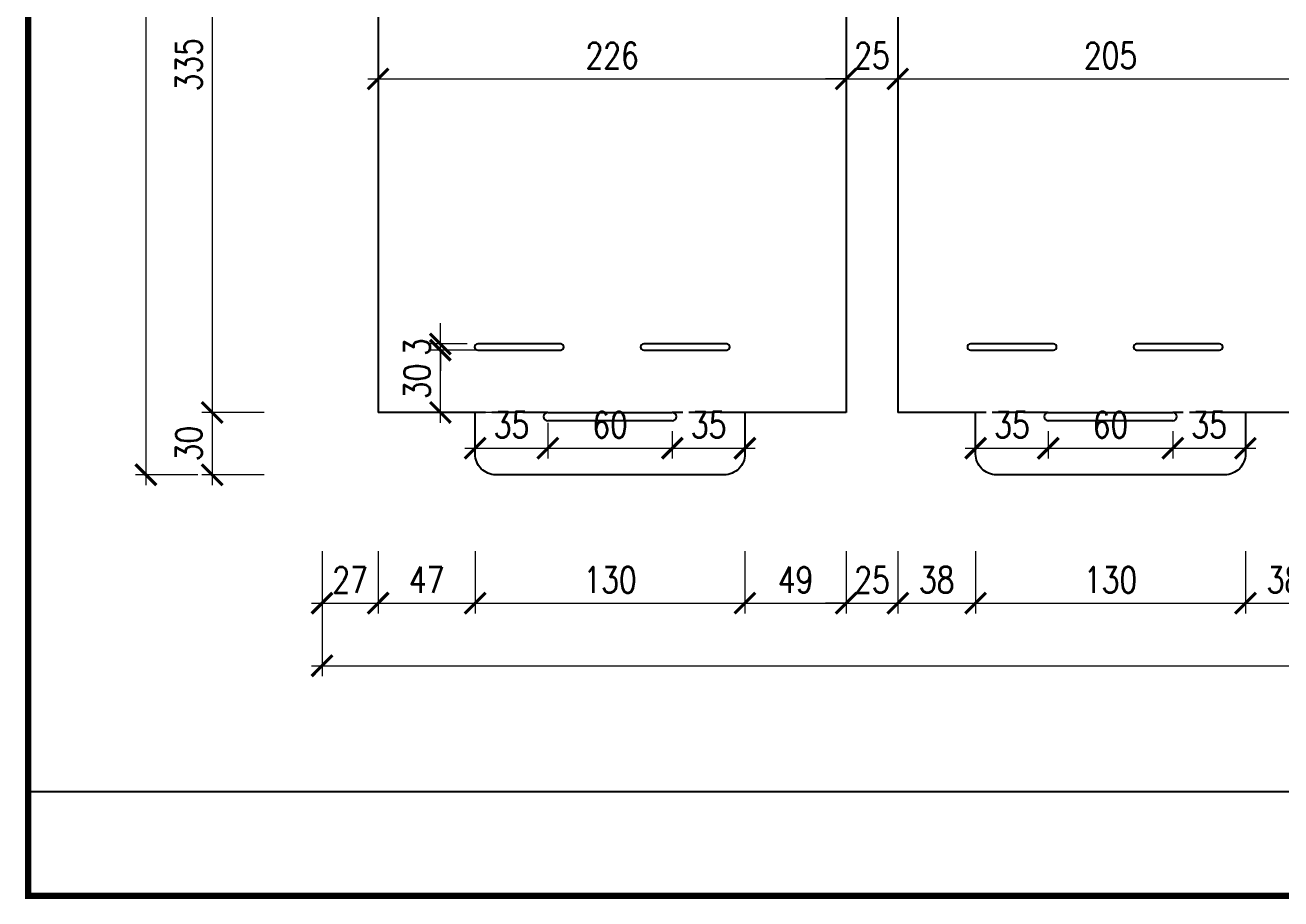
# Model space of a CAD drawing. Extents: x 5344 to 7391, y -1922 to -476.
# Drawn here: x 5344 to 5950, y -1922 to -1502 of the extents above; entities that cross this region are included whole.
import ezdxf

# ---------------------------------------------------------------- set-up
doc = ezdxf.new("R2010")
doc.units = 0
doc.header["$MEASUREMENT"] = 0
doc.linetypes.add('ACAD_ISO02W100', pattern=[15, 12, -3])
doc.layers.add('A-ANNO-DIMS', color=6, linetype='Continuous', lineweight=18)
doc.layers.add('cut line', color=5, linetype='Continuous')
doc.layers.add('fold line', color=8, linetype='ACAD_ISO02W100')
doc.styles.add('Romans', font='romans.shx', dxfattribs={"width": 0.8, "bigfont": 'gbcbig.shx'})
doc.dimstyles.new('AED-P1', dxfattribs={"dimscale": 0, "dimtxt": 2.5, "dimasz": 2, "dimexe": 1, "dimexo": 1, "dimgap": 1, "dimtad": 1, "dimdec": 0, "dimzin": 0, "dimdsep": 46, "dimtxsty": 'Romans', "dimblk": 'ARCHTICK', "dimcen": 1, "dimdle": 1, "dimclrd": 256, "dimclre": 256, "dimclrt": 3, "dimazin": 0, "dimtfac": 1, "dimtdec": 0, "dimtix": 1, "dimtmove": 2, "dimatfit": 3, "dimfxl": 0, "dimtolj": 1, "dimtzin": 0, "dimlwd": -1, "dimlwe": -1, "dimarcsym": 0})

# ---------------------------------------------------------------- blocks, each defined once
blk = doc.blocks.new('_ArchTick')
at = {"color": 0, "linetype": 'ByBlock', "const_width": 0.15}
blk.add_lwpolyline([(-0.5, -0.5), (0.5, 0.5)], dxfattribs=at)
blk = doc.blocks.new('*D5')
at = {"layer": 'A-ANNO-DIMS', "transparency": 16777216}
for p, q in [((5514.52, -1552.43), (5514.52, -1522.43)), ((5740.09, -1552.43), (5740.09, -1522.43)), ((5509.52, -1527.43), (5745.09, -1527.43))]:
    blk.add_line(p, q, dxfattribs=at)
at = {"layer": 'Defpoints', "color": 0, "transparency": 16777216}
for p in [(5740.09, -1527.43), (5514.52, -1688.07), (5740.09, -1688.07)]:
    blk.add_point(p, dxfattribs=at)
at = {"layer": 'A-ANNO-DIMS', "transparency": 16777216, "xscale": 10, "yscale": 10, "zscale": 10, "rotation": 180}
blk.add_blockref('_ArchTick', (5514.52, -1527.43), dxfattribs=at)
at = {"layer": 'A-ANNO-DIMS', "transparency": 16777216, "xscale": 10, "yscale": 10, "zscale": 10}
blk.add_blockref('_ArchTick', (5740.09, -1527.43), dxfattribs=at)
at = {"layer": 'A-ANNO-DIMS', "color": 3, "transparency": 16777216, "insert": (5627.31, -1516.18), "char_height": 12.5, "attachment_point": 5, "style": 'Romans'}
blk.add_mtext('\\A1;226', dxfattribs=at)
blk = doc.blocks.new('*D6')
at = {"layer": 'A-ANNO-DIMS', "transparency": 16777216}
for p, q in [((5764.95, -1552.43), (5764.95, -1522.43)), ((5970.01, -1552.43), (5970.01, -1522.43)), ((5759.95, -1527.43), (5975.01, -1527.43))]:
    blk.add_line(p, q, dxfattribs=at)
at = {"layer": 'Defpoints', "color": 0, "transparency": 16777216}
for p in [(5970.01, -1527.43), (5764.95, -1688.07), (5970.01, -1688.07)]:
    blk.add_point(p, dxfattribs=at)
at = {"layer": 'A-ANNO-DIMS', "transparency": 16777216, "xscale": 10, "yscale": 10, "zscale": 10, "rotation": 180}
blk.add_blockref('_ArchTick', (5764.95, -1527.43), dxfattribs=at)
at = {"layer": 'A-ANNO-DIMS', "transparency": 16777216, "xscale": 10, "yscale": 10, "zscale": 10}
blk.add_blockref('_ArchTick', (5970.01, -1527.43), dxfattribs=at)
at = {"layer": 'A-ANNO-DIMS', "color": 3, "transparency": 16777216, "insert": (5867.48, -1516.18), "char_height": 12.5, "attachment_point": 5, "style": 'Romans'}
blk.add_mtext('\\A1;205', dxfattribs=at)
blk = doc.blocks.new('*D72')
at = {"layer": 'A-ANNO-DIMS', "transparency": 16777216}
for p, q in [((5740.09, -1552.43), (5740.09, -1522.43)), ((5764.95, -1547.43), (5764.95, -1522.43)), ((5740.09, -1527.43), (5730.09, -1527.43)), ((5740.09, -1527.43), (5764.95, -1527.43)), ((5764.95, -1527.43), (5774.95, -1527.43))]:
    blk.add_line(p, q, dxfattribs=at)
at = {"layer": 'Defpoints', "color": 0, "transparency": 16777216}
for p in [(5764.95, -1527.43), (5764.95, -1552.43), (5740.09, -1688.07)]:
    blk.add_point(p, dxfattribs=at)
at = {"layer": 'A-ANNO-DIMS', "transparency": 16777216, "xscale": 10, "yscale": 10, "zscale": 10}
blk.add_blockref('_ArchTick', (5740.09, -1527.43), dxfattribs=at)
at = {"layer": 'A-ANNO-DIMS', "transparency": 16777216, "xscale": 10, "yscale": 10, "zscale": 10, "rotation": 180}
blk.add_blockref('_ArchTick', (5764.95, -1527.43), dxfattribs=at)
at = {"layer": 'A-ANNO-DIMS', "color": 3, "transparency": 16777216, "insert": (5752.52, -1516.18), "char_height": 12.5, "attachment_point": 5, "style": 'Romans'}
blk.add_mtext('\\A1;25', dxfattribs=at)
blk = doc.blocks.new('*D89')
at = {"layer": 'A-ANNO-DIMS', "transparency": 16777216}
for p, q in [((5434.58, -1348.07), (5434.58, -1693.07)), ((5459.58, -1353.07), (5429.58, -1353.07)), ((5459.58, -1688.07), (5429.58, -1688.07))]:
    blk.add_line(p, q, dxfattribs=at)
at = {"layer": 'Defpoints', "color": 0, "transparency": 16777216}
for p in [(5514.52, -1353.07), (5434.58, -1688.07), (5514.52, -1688.07)]:
    blk.add_point(p, dxfattribs=at)
at = {"layer": 'A-ANNO-DIMS', "transparency": 16777216, "xscale": 10, "yscale": 10, "zscale": 10}
for p, rotation in [((5434.58, -1353.07), 90), ((5434.58, -1688.07), 270)]:
    blk.add_blockref('_ArchTick', p, dxfattribs=dict(at, rotation=rotation))
at = {"layer": 'A-ANNO-DIMS', "color": 3, "transparency": 16777216, "insert": (5423.33, -1520.57), "char_height": 12.5, "attachment_point": 5, "rotation": 90, "style": 'Romans'}
blk.add_mtext('\\A1;335', dxfattribs=at)
blk = doc.blocks.new('*D90')
at = {"layer": 'A-ANNO-DIMS', "transparency": 16777216}
for p, q in [((5459.58, -1688.07), (5429.58, -1688.07)), ((5434.58, -1683.07), (5434.58, -1723.07)), ((5459.58, -1718.07), (5429.58, -1718.07))]:
    blk.add_line(p, q, dxfattribs=at)
at = {"layer": 'Defpoints', "color": 0, "transparency": 16777216}
for p in [(5514.52, -1688.07), (5434.58, -1718.07), (5571.31, -1718.07)]:
    blk.add_point(p, dxfattribs=at)
at = {"layer": 'A-ANNO-DIMS', "transparency": 16777216, "xscale": 10, "yscale": 10, "zscale": 10}
for p, rotation in [((5434.58, -1688.07), 90), ((5434.58, -1718.07), 270)]:
    blk.add_blockref('_ArchTick', p, dxfattribs=dict(at, rotation=rotation))
at = {"layer": 'A-ANNO-DIMS', "color": 3, "transparency": 16777216, "insert": (5423.33, -1703.07), "char_height": 12.5, "attachment_point": 5, "rotation": 90, "style": 'Romans'}
blk.add_mtext('\\A1;30', dxfattribs=at)
blk = doc.blocks.new('*D91')
at = {"layer": 'A-ANNO-DIMS', "transparency": 16777216}
for p, q in [((5402.68, -923.07), (5402.68, -1723.07)), ((5427.68, -928.07), (5397.68, -928.07)), ((5427.68, -1718.07), (5397.68, -1718.07))]:
    blk.add_line(p, q, dxfattribs=at)
at = {"layer": 'Defpoints', "color": 0, "transparency": 16777216}
for p in [(5524.52, -928.07), (5402.68, -1718.07), (5571.31, -1718.07)]:
    blk.add_point(p, dxfattribs=at)
at = {"layer": 'A-ANNO-DIMS', "transparency": 16777216, "xscale": 10, "yscale": 10, "zscale": 10}
for p, rotation in [((5402.68, -928.07), 90), ((5402.68, -1718.07), 270)]:
    blk.add_blockref('_ArchTick', p, dxfattribs=dict(at, rotation=rotation))
at = {"layer": 'A-ANNO-DIMS', "color": 3, "transparency": 16777216, "insert": (5391.43, -1323.07), "char_height": 12.5, "attachment_point": 5, "rotation": 90, "style": 'Romans'}
blk.add_mtext('\\A1;790', dxfattribs=at)
blk = doc.blocks.new('*D98')
at = {"layer": 'A-ANNO-DIMS', "transparency": 16777216}
for p, q in [((5487.52, -1754.89), (5487.52, -1784.89)), ((5514.52, -1754.89), (5514.52, -1784.89)), ((5482.52, -1779.89), (5519.52, -1779.89))]:
    blk.add_line(p, q, dxfattribs=at)
at = {"layer": 'Defpoints', "color": 0, "transparency": 16777216}
for p in [(5487.52, -1230.57), (5514.52, -1323.07), (5514.52, -1779.89)]:
    blk.add_point(p, dxfattribs=at)
at = {"layer": 'A-ANNO-DIMS', "transparency": 16777216, "xscale": 10, "yscale": 10, "zscale": 10, "rotation": 180}
blk.add_blockref('_ArchTick', (5487.52, -1779.89), dxfattribs=at)
at = {"layer": 'A-ANNO-DIMS', "transparency": 16777216, "xscale": 10, "yscale": 10, "zscale": 10}
blk.add_blockref('_ArchTick', (5514.52, -1779.89), dxfattribs=at)
at = {"layer": 'A-ANNO-DIMS', "color": 3, "transparency": 16777216, "insert": (5501.02, -1768.64), "char_height": 12.5, "attachment_point": 5, "style": 'Romans'}
blk.add_mtext('\\A1;27', dxfattribs=at)
blk = doc.blocks.new('*D99')
at = {"layer": 'A-ANNO-DIMS', "transparency": 16777216}
for p, q in [((5514.52, -1754.89), (5514.52, -1784.89)), ((5561.31, -1754.89), (5561.31, -1784.89)), ((5509.52, -1779.89), (5566.31, -1779.89))]:
    blk.add_line(p, q, dxfattribs=at)
at = {"layer": 'Defpoints', "color": 0, "transparency": 16777216}
for p in [(5514.52, -1688.07), (5561.31, -1698.07), (5561.31, -1779.89)]:
    blk.add_point(p, dxfattribs=at)
at = {"layer": 'A-ANNO-DIMS', "transparency": 16777216, "xscale": 10, "yscale": 10, "zscale": 10, "rotation": 180}
blk.add_blockref('_ArchTick', (5514.52, -1779.89), dxfattribs=at)
at = {"layer": 'A-ANNO-DIMS', "transparency": 16777216, "xscale": 10, "yscale": 10, "zscale": 10}
blk.add_blockref('_ArchTick', (5561.31, -1779.89), dxfattribs=at)
at = {"layer": 'A-ANNO-DIMS', "color": 3, "transparency": 16777216, "insert": (5537.91, -1768.64), "char_height": 12.5, "attachment_point": 5, "style": 'Romans'}
blk.add_mtext('\\A1;47', dxfattribs=at)
blk = doc.blocks.new('*D100')
at = {"layer": 'A-ANNO-DIMS', "transparency": 16777216}
for p, q in [((5561.31, -1754.89), (5561.31, -1784.89)), ((5691.31, -1754.89), (5691.31, -1784.89)), ((5556.31, -1779.89), (5696.31, -1779.89))]:
    blk.add_line(p, q, dxfattribs=at)
at = {"layer": 'Defpoints', "color": 0, "transparency": 16777216}
for p in [(5561.31, -1698.07), (5691.31, -1698.07), (5691.31, -1779.89)]:
    blk.add_point(p, dxfattribs=at)
at = {"layer": 'A-ANNO-DIMS', "transparency": 16777216, "xscale": 10, "yscale": 10, "zscale": 10, "rotation": 180}
blk.add_blockref('_ArchTick', (5561.31, -1779.89), dxfattribs=at)
at = {"layer": 'A-ANNO-DIMS', "transparency": 16777216, "xscale": 10, "yscale": 10, "zscale": 10}
blk.add_blockref('_ArchTick', (5691.31, -1779.89), dxfattribs=at)
at = {"layer": 'A-ANNO-DIMS', "color": 3, "transparency": 16777216, "insert": (5626.31, -1768.64), "char_height": 12.5, "attachment_point": 5, "style": 'Romans'}
blk.add_mtext('\\A1;130', dxfattribs=at)
blk = doc.blocks.new('*D101')
at = {"layer": 'A-ANNO-DIMS', "transparency": 16777216}
for p, q in [((5691.31, -1754.89), (5691.31, -1784.89)), ((5740.09, -1754.89), (5740.09, -1784.89)), ((5686.31, -1779.89), (5745.09, -1779.89))]:
    blk.add_line(p, q, dxfattribs=at)
at = {"layer": 'Defpoints', "color": 0, "transparency": 16777216}
for p in [(5740.09, -1688.07), (5691.31, -1698.07), (5740.09, -1779.89)]:
    blk.add_point(p, dxfattribs=at)
at = {"layer": 'A-ANNO-DIMS', "transparency": 16777216, "xscale": 10, "yscale": 10, "zscale": 10, "rotation": 180}
blk.add_blockref('_ArchTick', (5691.31, -1779.89), dxfattribs=at)
at = {"layer": 'A-ANNO-DIMS', "transparency": 16777216, "xscale": 10, "yscale": 10, "zscale": 10}
blk.add_blockref('_ArchTick', (5740.09, -1779.89), dxfattribs=at)
at = {"layer": 'A-ANNO-DIMS', "color": 3, "transparency": 16777216, "insert": (5715.7, -1768.64), "char_height": 12.5, "attachment_point": 5, "style": 'Romans'}
blk.add_mtext('\\A1;49', dxfattribs=at)
blk = doc.blocks.new('*D102')
at = {"layer": 'A-ANNO-DIMS', "transparency": 16777216}
for p, q in [((5740.09, -1754.89), (5740.09, -1784.89)), ((5764.95, -1754.89), (5764.95, -1784.89)), ((5740.09, -1779.89), (5730.09, -1779.89)), ((5740.09, -1779.89), (5764.95, -1779.89)), ((5764.95, -1779.89), (5774.95, -1779.89))]:
    blk.add_line(p, q, dxfattribs=at)
at = {"layer": 'Defpoints', "color": 0, "transparency": 16777216}
for p in [(5740.09, -1688.07), (5764.95, -1688.07), (5764.95, -1779.89)]:
    blk.add_point(p, dxfattribs=at)
at = {"layer": 'A-ANNO-DIMS', "transparency": 16777216, "xscale": 10, "yscale": 10, "zscale": 10}
blk.add_blockref('_ArchTick', (5740.09, -1779.89), dxfattribs=at)
at = {"layer": 'A-ANNO-DIMS', "transparency": 16777216, "xscale": 10, "yscale": 10, "zscale": 10, "rotation": 180}
blk.add_blockref('_ArchTick', (5764.95, -1779.89), dxfattribs=at)
at = {"layer": 'A-ANNO-DIMS', "color": 3, "transparency": 16777216, "insert": (5752.52, -1768.64), "char_height": 12.5, "attachment_point": 5, "style": 'Romans'}
blk.add_mtext('\\A1;25', dxfattribs=at)
blk = doc.blocks.new('*D103')
at = {"layer": 'A-ANNO-DIMS', "transparency": 16777216}
for p, q in [((5764.95, -1754.89), (5764.95, -1784.89)), ((5802.48, -1754.89), (5802.48, -1784.89)), ((5759.95, -1779.89), (5807.48, -1779.89))]:
    blk.add_line(p, q, dxfattribs=at)
at = {"layer": 'Defpoints', "color": 0, "transparency": 16777216}
for p in [(5764.95, -1688.07), (5802.48, -1698.07), (5802.48, -1779.89)]:
    blk.add_point(p, dxfattribs=at)
at = {"layer": 'A-ANNO-DIMS', "transparency": 16777216, "xscale": 10, "yscale": 10, "zscale": 10, "rotation": 180}
blk.add_blockref('_ArchTick', (5764.95, -1779.89), dxfattribs=at)
at = {"layer": 'A-ANNO-DIMS', "transparency": 16777216, "xscale": 10, "yscale": 10, "zscale": 10}
blk.add_blockref('_ArchTick', (5802.48, -1779.89), dxfattribs=at)
at = {"layer": 'A-ANNO-DIMS', "color": 3, "transparency": 16777216, "insert": (5783.71, -1768.64), "char_height": 12.5, "attachment_point": 5, "style": 'Romans'}
blk.add_mtext('\\A1;38', dxfattribs=at)
blk = doc.blocks.new('*D104')
at = {"layer": 'A-ANNO-DIMS', "transparency": 16777216}
for p, q in [((5802.48, -1754.89), (5802.48, -1784.89)), ((5932.48, -1754.89), (5932.48, -1784.89)), ((5797.48, -1779.89), (5937.48, -1779.89))]:
    blk.add_line(p, q, dxfattribs=at)
at = {"layer": 'Defpoints', "color": 0, "transparency": 16777216}
for p in [(5802.48, -1698.07), (5932.48, -1698.07), (5932.48, -1779.89)]:
    blk.add_point(p, dxfattribs=at)
at = {"layer": 'A-ANNO-DIMS', "transparency": 16777216, "xscale": 10, "yscale": 10, "zscale": 10, "rotation": 180}
blk.add_blockref('_ArchTick', (5802.48, -1779.89), dxfattribs=at)
at = {"layer": 'A-ANNO-DIMS', "transparency": 16777216, "xscale": 10, "yscale": 10, "zscale": 10}
blk.add_blockref('_ArchTick', (5932.48, -1779.89), dxfattribs=at)
at = {"layer": 'A-ANNO-DIMS', "color": 3, "transparency": 16777216, "insert": (5867.48, -1768.64), "char_height": 12.5, "attachment_point": 5, "style": 'Romans'}
blk.add_mtext('\\A1;130', dxfattribs=at)
blk = doc.blocks.new('*D105')
at = {"layer": 'A-ANNO-DIMS', "transparency": 16777216}
for p, q in [((5932.48, -1754.89), (5932.48, -1784.89)), ((5970.01, -1754.89), (5970.01, -1784.89)), ((5927.48, -1779.89), (5975.01, -1779.89))]:
    blk.add_line(p, q, dxfattribs=at)
at = {"layer": 'Defpoints', "color": 0, "transparency": 16777216}
for p in [(5970.01, -1688.07), (5932.48, -1698.07), (5970.01, -1779.89)]:
    blk.add_point(p, dxfattribs=at)
at = {"layer": 'A-ANNO-DIMS', "transparency": 16777216, "xscale": 10, "yscale": 10, "zscale": 10, "rotation": 180}
blk.add_blockref('_ArchTick', (5932.48, -1779.89), dxfattribs=at)
at = {"layer": 'A-ANNO-DIMS', "transparency": 16777216, "xscale": 10, "yscale": 10, "zscale": 10}
blk.add_blockref('_ArchTick', (5970.01, -1779.89), dxfattribs=at)
at = {"layer": 'A-ANNO-DIMS', "color": 3, "transparency": 16777216, "insert": (5951.24, -1768.64), "char_height": 12.5, "attachment_point": 5, "style": 'Romans'}
blk.add_mtext('\\A1;38', dxfattribs=at)
blk = doc.blocks.new('*D120')
at = {"layer": 'A-ANNO-DIMS', "transparency": 16777216}
for p, q in [((5544.54, -1693.07), (5544.54, -1653.07)), ((5569.54, -1658.07), (5539.54, -1658.07)), ((5569.54, -1688.07), (5539.54, -1688.07))]:
    blk.add_line(p, q, dxfattribs=at)
at = {"layer": 'Defpoints', "color": 0, "transparency": 16777216}
for p in [(5544.54, -1658.07), (5598.47, -1658.07), (5623.25, -1688.07)]:
    blk.add_point(p, dxfattribs=at)
at = {"layer": 'A-ANNO-DIMS', "transparency": 16777216, "xscale": 10, "yscale": 10, "zscale": 10}
for p, rotation in [((5544.54, -1658.07), 90), ((5544.54, -1688.07), 270)]:
    blk.add_blockref('_ArchTick', p, dxfattribs=dict(at, rotation=rotation))
at = {"layer": 'A-ANNO-DIMS', "color": 3, "transparency": 16777216, "insert": (5533.29, -1673.07), "char_height": 12.5, "attachment_point": 5, "rotation": 90, "style": 'Romans'}
blk.add_mtext('\\A1;30', dxfattribs=at)
blk = doc.blocks.new('*D121')
at = {"layer": 'A-ANNO-DIMS', "transparency": 16777216}
for p, q in [((5544.54, -1655.07), (5544.54, -1645.07)), ((5557.52, -1655.07), (5539.54, -1655.07)), ((5544.54, -1658.07), (5544.54, -1655.07)), ((5569.54, -1658.07), (5539.54, -1658.07)), ((5544.54, -1658.07), (5544.54, -1668.07))]:
    blk.add_line(p, q, dxfattribs=at)
at = {"layer": 'Defpoints', "color": 0, "transparency": 16777216}
for p in [(5544.54, -1655.07), (5562.52, -1655.07), (5598.47, -1658.07)]:
    blk.add_point(p, dxfattribs=at)
at = {"layer": 'A-ANNO-DIMS', "transparency": 16777216, "xscale": 10, "yscale": 10, "zscale": 10}
for p, rotation in [((5544.54, -1655.07), 270), ((5544.54, -1658.07), 90)]:
    blk.add_blockref('_ArchTick', p, dxfattribs=dict(at, rotation=rotation))
at = {"layer": 'A-ANNO-DIMS', "color": 3, "transparency": 16777216, "insert": (5533.29, -1656.57), "char_height": 12.5, "attachment_point": 5, "rotation": 90, "style": 'Romans'}
blk.add_mtext('\\A1;3', dxfattribs=at)
blk = doc.blocks.new('*D122')
at = {"layer": 'A-ANNO-DIMS', "transparency": 16777216}
for p, q in [((5561.31, -1693.07), (5561.31, -1710.27)), ((5596.31, -1693.07), (5596.31, -1710.27)), ((5556.31, -1705.27), (5601.31, -1705.27))]:
    blk.add_line(p, q, dxfattribs=at)
at = {"layer": 'Defpoints', "color": 0, "transparency": 16777216}
for p in [(5561.31, -1688.07), (5596.31, -1688.07), (5596.31, -1705.27)]:
    blk.add_point(p, dxfattribs=at)
at = {"layer": 'A-ANNO-DIMS', "transparency": 16777216, "xscale": 10, "yscale": 10, "zscale": 10, "rotation": 180}
blk.add_blockref('_ArchTick', (5561.31, -1705.27), dxfattribs=at)
at = {"layer": 'A-ANNO-DIMS', "transparency": 16777216, "xscale": 10, "yscale": 10, "zscale": 10}
blk.add_blockref('_ArchTick', (5596.31, -1705.27), dxfattribs=at)
at = {"layer": 'A-ANNO-DIMS', "color": 3, "transparency": 16777216, "insert": (5578.81, -1694.02), "char_height": 12.5, "attachment_point": 5, "style": 'Romans'}
blk.add_mtext('\\A1;35', dxfattribs=at)
blk = doc.blocks.new('*D123')
at = {"layer": 'A-ANNO-DIMS', "transparency": 16777216}
for p, q in [((5596.31, -1693.07), (5596.31, -1710.27)), ((5656.31, -1697.07), (5656.31, -1710.27)), ((5591.31, -1705.27), (5661.31, -1705.27))]:
    blk.add_line(p, q, dxfattribs=at)
at = {"layer": 'Defpoints', "color": 0, "transparency": 16777216}
for p in [(5596.31, -1688.07), (5656.31, -1692.07), (5656.31, -1705.27)]:
    blk.add_point(p, dxfattribs=at)
at = {"layer": 'A-ANNO-DIMS', "transparency": 16777216, "xscale": 10, "yscale": 10, "zscale": 10, "rotation": 180}
blk.add_blockref('_ArchTick', (5596.31, -1705.27), dxfattribs=at)
at = {"layer": 'A-ANNO-DIMS', "transparency": 16777216, "xscale": 10, "yscale": 10, "zscale": 10}
blk.add_blockref('_ArchTick', (5656.31, -1705.27), dxfattribs=at)
at = {"layer": 'A-ANNO-DIMS', "color": 3, "transparency": 16777216, "insert": (5626.31, -1694.02), "char_height": 12.5, "attachment_point": 5, "style": 'Romans'}
blk.add_mtext('\\A1;60', dxfattribs=at)
blk = doc.blocks.new('*D124')
at = {"layer": 'A-ANNO-DIMS', "transparency": 16777216}
for p, q in [((5656.31, -1697.07), (5656.31, -1710.27)), ((5651.31, -1705.27), (5696.31, -1705.27)), ((5691.31, -1703.07), (5691.31, -1710.27))]:
    blk.add_line(p, q, dxfattribs=at)
at = {"layer": 'Defpoints', "color": 0, "transparency": 16777216}
for p in [(5656.31, -1692.07), (5691.31, -1698.07), (5691.31, -1705.27)]:
    blk.add_point(p, dxfattribs=at)
at = {"layer": 'A-ANNO-DIMS', "transparency": 16777216, "xscale": 10, "yscale": 10, "zscale": 10, "rotation": 180}
blk.add_blockref('_ArchTick', (5656.31, -1705.27), dxfattribs=at)
at = {"layer": 'A-ANNO-DIMS', "transparency": 16777216, "xscale": 10, "yscale": 10, "zscale": 10}
blk.add_blockref('_ArchTick', (5691.31, -1705.27), dxfattribs=at)
at = {"layer": 'A-ANNO-DIMS', "color": 3, "transparency": 16777216, "insert": (5673.81, -1694.02), "char_height": 12.5, "attachment_point": 5, "style": 'Romans'}
blk.add_mtext('\\A1;35', dxfattribs=at)
blk = doc.blocks.new('*D125')
at = {"layer": 'A-ANNO-DIMS', "transparency": 16777216}
for p, q in [((5802.48, -1705.27), (5802.48, -1700.27)), ((5837.48, -1697.07), (5837.48, -1710.27)), ((5797.48, -1705.27), (5842.48, -1705.27))]:
    blk.add_line(p, q, dxfattribs=at)
at = {"layer": 'Defpoints', "color": 0, "transparency": 16777216}
for p in [(5837.48, -1692.07), (5837.48, -1705.27), (5802.48, -1708.07)]:
    blk.add_point(p, dxfattribs=at)
at = {"layer": 'A-ANNO-DIMS', "transparency": 16777216, "xscale": 10, "yscale": 10, "zscale": 10, "rotation": 180}
blk.add_blockref('_ArchTick', (5802.48, -1705.27), dxfattribs=at)
at = {"layer": 'A-ANNO-DIMS', "transparency": 16777216, "xscale": 10, "yscale": 10, "zscale": 10}
blk.add_blockref('_ArchTick', (5837.48, -1705.27), dxfattribs=at)
at = {"layer": 'A-ANNO-DIMS', "color": 3, "transparency": 16777216, "insert": (5819.98, -1694.02), "char_height": 12.5, "attachment_point": 5, "style": 'Romans'}
blk.add_mtext('\\A1;35', dxfattribs=at)
blk = doc.blocks.new('*D126')
at = {"layer": 'A-ANNO-DIMS', "transparency": 16777216}
for p, q in [((5837.48, -1697.07), (5837.48, -1710.27)), ((5897.48, -1697.07), (5897.48, -1710.27)), ((5832.48, -1705.27), (5902.48, -1705.27))]:
    blk.add_line(p, q, dxfattribs=at)
at = {"layer": 'Defpoints', "color": 0, "transparency": 16777216}
for p in [(5837.48, -1692.07), (5897.48, -1692.07), (5897.48, -1705.27)]:
    blk.add_point(p, dxfattribs=at)
at = {"layer": 'A-ANNO-DIMS', "transparency": 16777216, "xscale": 10, "yscale": 10, "zscale": 10, "rotation": 180}
blk.add_blockref('_ArchTick', (5837.48, -1705.27), dxfattribs=at)
at = {"layer": 'A-ANNO-DIMS', "transparency": 16777216, "xscale": 10, "yscale": 10, "zscale": 10}
blk.add_blockref('_ArchTick', (5897.48, -1705.27), dxfattribs=at)
at = {"layer": 'A-ANNO-DIMS', "color": 3, "transparency": 16777216, "insert": (5867.48, -1694.02), "char_height": 12.5, "attachment_point": 5, "style": 'Romans'}
blk.add_mtext('\\A1;60', dxfattribs=at)
blk = doc.blocks.new('*D127')
at = {"layer": 'A-ANNO-DIMS', "transparency": 16777216}
for p, q in [((5897.48, -1697.07), (5897.48, -1710.27)), ((5892.48, -1705.27), (5937.48, -1705.27)), ((5932.48, -1703.07), (5932.48, -1710.27))]:
    blk.add_line(p, q, dxfattribs=at)
at = {"layer": 'Defpoints', "color": 0, "transparency": 16777216}
for p in [(5897.48, -1692.07), (5932.48, -1698.07), (5932.48, -1705.27)]:
    blk.add_point(p, dxfattribs=at)
at = {"layer": 'A-ANNO-DIMS', "transparency": 16777216, "xscale": 10, "yscale": 10, "zscale": 10, "rotation": 180}
blk.add_blockref('_ArchTick', (5897.48, -1705.27), dxfattribs=at)
at = {"layer": 'A-ANNO-DIMS', "transparency": 16777216, "xscale": 10, "yscale": 10, "zscale": 10}
blk.add_blockref('_ArchTick', (5932.48, -1705.27), dxfattribs=at)
at = {"layer": 'A-ANNO-DIMS', "color": 3, "transparency": 16777216, "insert": (5914.98, -1694.02), "char_height": 12.5, "attachment_point": 5, "style": 'Romans'}
blk.add_mtext('\\A1;35', dxfattribs=at)
blk = doc.blocks.new('*D176')
at = {"layer": 'A-ANNO-DIMS', "transparency": 16777216}
for p, q in [((5487.52, -1785.05), (5487.52, -1815.05)), ((6865.49, -1785.05), (6865.49, -1815.05)), ((5482.52, -1810.05), (6870.49, -1810.05))]:
    blk.add_line(p, q, dxfattribs=at)
at = {"layer": 'Defpoints', "color": 0, "transparency": 16777216}
for p in [(5487.52, -1754.89), (6865.49, -1754.89), (6865.49, -1810.05)]:
    blk.add_point(p, dxfattribs=at)
at = {"layer": 'A-ANNO-DIMS', "transparency": 16777216, "xscale": 10, "yscale": 10, "zscale": 10, "rotation": 180}
blk.add_blockref('_ArchTick', (5487.52, -1810.05), dxfattribs=at)
at = {"layer": 'A-ANNO-DIMS', "transparency": 16777216, "xscale": 10, "yscale": 10, "zscale": 10}
blk.add_blockref('_ArchTick', (6865.49, -1810.05), dxfattribs=at)
at = {"layer": 'A-ANNO-DIMS', "color": 3, "transparency": 16777216, "insert": (6176.51, -1798.8), "char_height": 12.5, "attachment_point": 5, "style": 'Romans'}
blk.add_mtext('\\A1;1378', dxfattribs=at)

msp = doc.modelspace()

# ---------------------------------------------------------------- linework, layer by layer
msp.add_line((7089.58, -1870.82), (5345.95, -1870.82))
at = {"const_width": 3}
msp.add_lwpolyline([(5345.95, -1920.82), (7389.58, -1920.82), (7389.58, -477.4), (5345.95, -477.4)], close=True, dxfattribs=at)
at = {"layer": 'cut line', "linetype": 'Continuous'}
for p, q in [((5514.52, -1323.07), (5514.52, -1688.07)), ((5740.09, -1353.07), (5740.09, -1688.07)), ((5764.95, -1353.07), (5764.95, -1688.07)), ((5840.01, -1655.07), (5800.01, -1655.07)), ((5920.01, -1655.07), (5880.01, -1655.07)), ((5800.01, -1658.07), (5840.01, -1658.07)), ((5880.01, -1658.07), (5920.01, -1658.07)), ((5561.31, -1688.07), (5514.52, -1688.07)), ((5596.31, -1688.07), (5656.31, -1688.07)), ((5740.09, -1688.07), (5691.31, -1688.07)), ((5802.48, -1688.07), (5764.95, -1688.07)), ((5837.48, -1688.07), (5897.48, -1688.07)), ((5970.01, -1688.07), (5932.48, -1688.07)), ((5656.31, -1692.07), (5596.31, -1692.07)), ((5897.48, -1692.07), (5837.48, -1692.07))]:
    msp.add_line(p, q, dxfattribs=at)
for points in [[(5602.52, -1658.07, 1), (5602.52, -1655.07), (5562.52, -1655.07, 1), (5562.52, -1658.07)], [(5682.52, -1658.07, 1), (5682.52, -1655.07), (5642.52, -1655.07, 1), (5642.52, -1658.07)]]:
    msp.add_lwpolyline(points, format="xyb", close=True, dxfattribs=at)
for points in [[(5691.31, -1688.07), (5691.31, -1708.07, -0.414214), (5681.31, -1718.07), (5571.31, -1718.07, -0.414214), (5561.31, -1708.07), (5561.31, -1688.07)], [(5932.48, -1688.07), (5932.48, -1708.07, -0.414214), (5922.48, -1718.07), (5812.48, -1718.07, -0.414214), (5802.48, -1708.07), (5802.48, -1688.07)]]:
    msp.add_lwpolyline(points, format="xyb", dxfattribs=at)
for centre, radius, start, end in [((5800.01, -1656.57), 1.5, 90, 270), ((5840.01, -1656.57), 1.5, 270, 90), ((5880.01, -1656.57), 1.5, 90, 270), ((5920.01, -1656.57), 1.5, 270, 90), ((5596.31, -1690.07), 2, 90.00001, 270), ((5656.31, -1690.07), 2, 270.00001, 90.00001), ((5837.48, -1690.07), 2, 90.00001, 270.00001), ((5897.48, -1690.07), 2, 270.00001, 90.00001)]:
    msp.add_arc(centre, radius, start, end, dxfattribs=at)
at = {"layer": 'fold line'}
for p, q in [((5596.31, -1688.07), (5561.31, -1688.07)), ((5691.31, -1688.07), (5656.31, -1688.07)), ((5837.48, -1688.07), (5802.48, -1688.07)), ((5932.48, -1688.07), (5897.48, -1688.07))]:
    msp.add_line(p, q, dxfattribs=at)

# ---------------------------------------------------------------- dimensions: what is measured, and where the dimension line sits
at = {"layer": 'A-ANNO-DIMS'}
for base, p1, p2, angle, picture, middle in [((5402.68, -1718.07), (5524.52, -928.07), (5571.31, -1718.07), 90, '*D91', (5391.43, -1323.07)), ((5434.58, -1688.07), (5514.52, -1353.07), (5514.52, -1688.07), 90, '*D89', (5423.33, -1520.57)), ((5544.54, -1655.07), (5598.47, -1658.07), (5562.52, -1655.07), 270, '*D121', (5533.29, -1656.57)), ((5544.54, -1658.07), (5623.25, -1688.07), (5598.47, -1658.07), 270, '*D120', (5533.29, -1673.07)), ((5434.58, -1718.07), (5514.52, -1688.07), (5571.31, -1718.07), 90, '*D90', (5423.33, -1703.07))]:
    dim = msp.add_linear_dim(base=base, p1=p1, p2=p2, angle=angle, dimstyle='AED-P1', override={"dimscale": 5, "dimsah": 1}, dxfattribs=at)
    dim.commit()
    dim.dimension.update_dxf_attribs({"geometry": picture, "text_midpoint": middle})
for base, p1, p2, picture, middle in [((5514.52, -1779.89), (5487.52, -1230.57), (5514.52, -1323.07), '*D98', (5501.02, -1768.64)), ((5740.09, -1527.43), (5514.52, -1688.07), (5740.09, -1688.07), '*D5', (5627.31, -1516.18)), ((5764.95, -1527.43), (5740.09, -1688.07), (5764.95, -1552.43), '*D72', (5752.52, -1516.18)), ((5970.01, -1527.43), (5764.95, -1688.07), (5970.01, -1688.07), '*D6', (5867.48, -1516.18)), ((5561.31, -1779.89), (5514.52, -1688.07), (5561.31, -1698.07), '*D99', (5537.91, -1768.64)), ((5596.31, -1705.27), (5561.31, -1688.07), (5596.31, -1688.07), '*D122', (5578.81, -1694.02)), ((5656.31, -1705.27), (5596.31, -1688.07), (5656.31, -1692.07), '*D123', (5626.31, -1694.02)), ((5691.31, -1705.27), (5656.31, -1692.07), (5691.31, -1698.07), '*D124', (5673.81, -1694.02)), ((5740.09, -1779.89), (5691.31, -1698.07), (5740.09, -1688.07), '*D101', (5715.7, -1768.64)), ((5764.95, -1779.89), (5740.09, -1688.07), (5764.95, -1688.07), '*D102', (5752.52, -1768.64)), ((5802.48, -1779.89), (5764.95, -1688.07), (5802.48, -1698.07), '*D103', (5783.71, -1768.64)), ((5837.48, -1705.27), (5802.48, -1708.07), (5837.48, -1692.07), '*D125', (5819.98, -1694.02)), ((5897.48, -1705.27), (5837.48, -1692.07), (5897.48, -1692.07), '*D126', (5867.48, -1694.02)), ((5932.48, -1705.27), (5897.48, -1692.07), (5932.48, -1698.07), '*D127', (5914.98, -1694.02)), ((5970.01, -1779.89), (5932.48, -1698.07), (5970.01, -1688.07), '*D105', (5951.24, -1768.64)), ((5691.31, -1779.89), (5561.31, -1698.07), (5691.31, -1698.07), '*D100', (5626.31, -1768.64)), ((5932.48, -1779.89), (5802.48, -1698.07), (5932.48, -1698.07), '*D104', (5867.48, -1768.64)), ((6865.49, -1810.05), (5487.52, -1754.89), (6865.49, -1754.89), '*D176', (6176.51, -1798.8))]:
    dim = msp.add_linear_dim(base=base, p1=p1, p2=p2, dimstyle='AED-P1', override={"dimscale": 5, "dimsah": 1}, dxfattribs=at)
    dim.commit()
    dim.dimension.update_dxf_attribs({"geometry": picture, "text_midpoint": middle})

doc.saveas('drawing.dxf')
